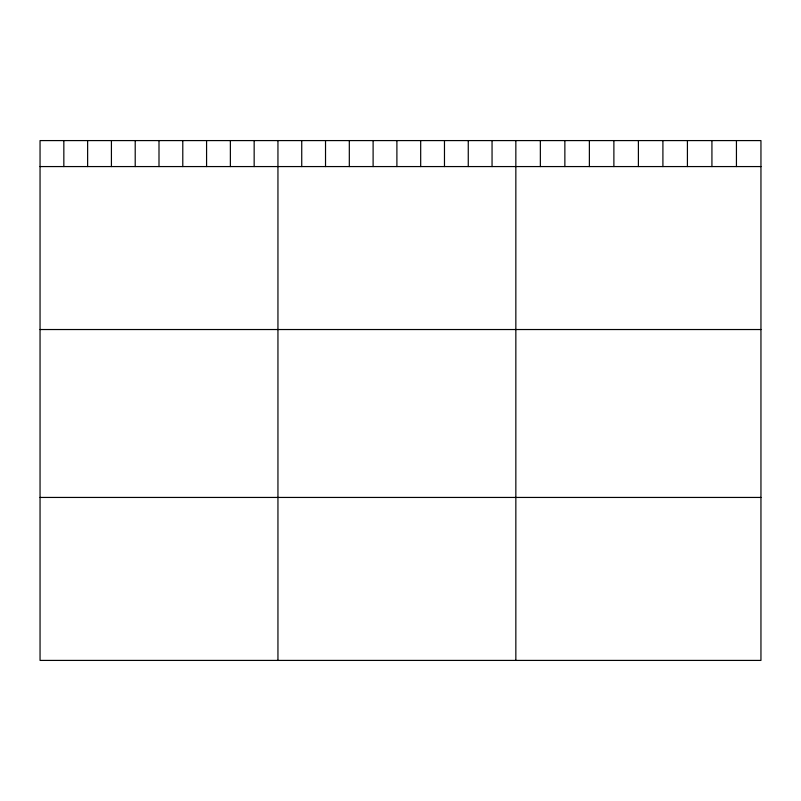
<?xml version="1.0" encoding="UTF-8"?>
<svg xmlns="http://www.w3.org/2000/svg" width="801" height="801" viewBox="0 0 801 801"><rect width="100%" height="100%" fill="white"/><g stroke="black" fill="none" stroke-linecap="round" stroke-linejoin="round"><path stroke-width="1.2" d="M760.95 166.568L760.95 660.414L40.05 660.414L40.05 140.586L760.95 140.586L760.95 166.568L40.05 166.568M40.05 329.531L760.95 329.531M40.05 497.441L760.95 497.441M736.439 140.586L736.439 166.568M711.929 140.586L711.929 166.568M687.418 140.586L687.418 166.568M662.908 140.586L662.908 166.568M638.397 140.586L638.397 166.568M613.886 140.586L613.886 166.568M589.376 140.586L589.376 166.568M564.865 140.586L564.865 166.568M540.355 140.586L540.355 166.568M515.844 140.586L515.844 660.414M492.054 140.586L492.054 166.568M468.265 140.586L468.265 166.568M444.475 140.586L444.475 166.568M420.685 140.586L420.685 166.568M396.895 140.586L396.895 166.568M373.106 140.586L373.106 166.568M349.316 140.586L349.316 166.568M325.526 140.586L325.526 166.568M301.737 140.586L301.737 166.568M277.947 140.586L277.947 660.414M254.157 140.586L254.157 166.568M230.368 140.586L230.368 166.568M206.578 140.586L206.578 166.568M182.788 140.586L182.788 166.568M158.999 140.586L158.999 166.568M135.209 140.586L135.209 166.568M111.419 140.586L111.419 166.568M87.629 140.586L87.629 166.568M63.84 140.586L63.84 166.568"/></g></svg>
